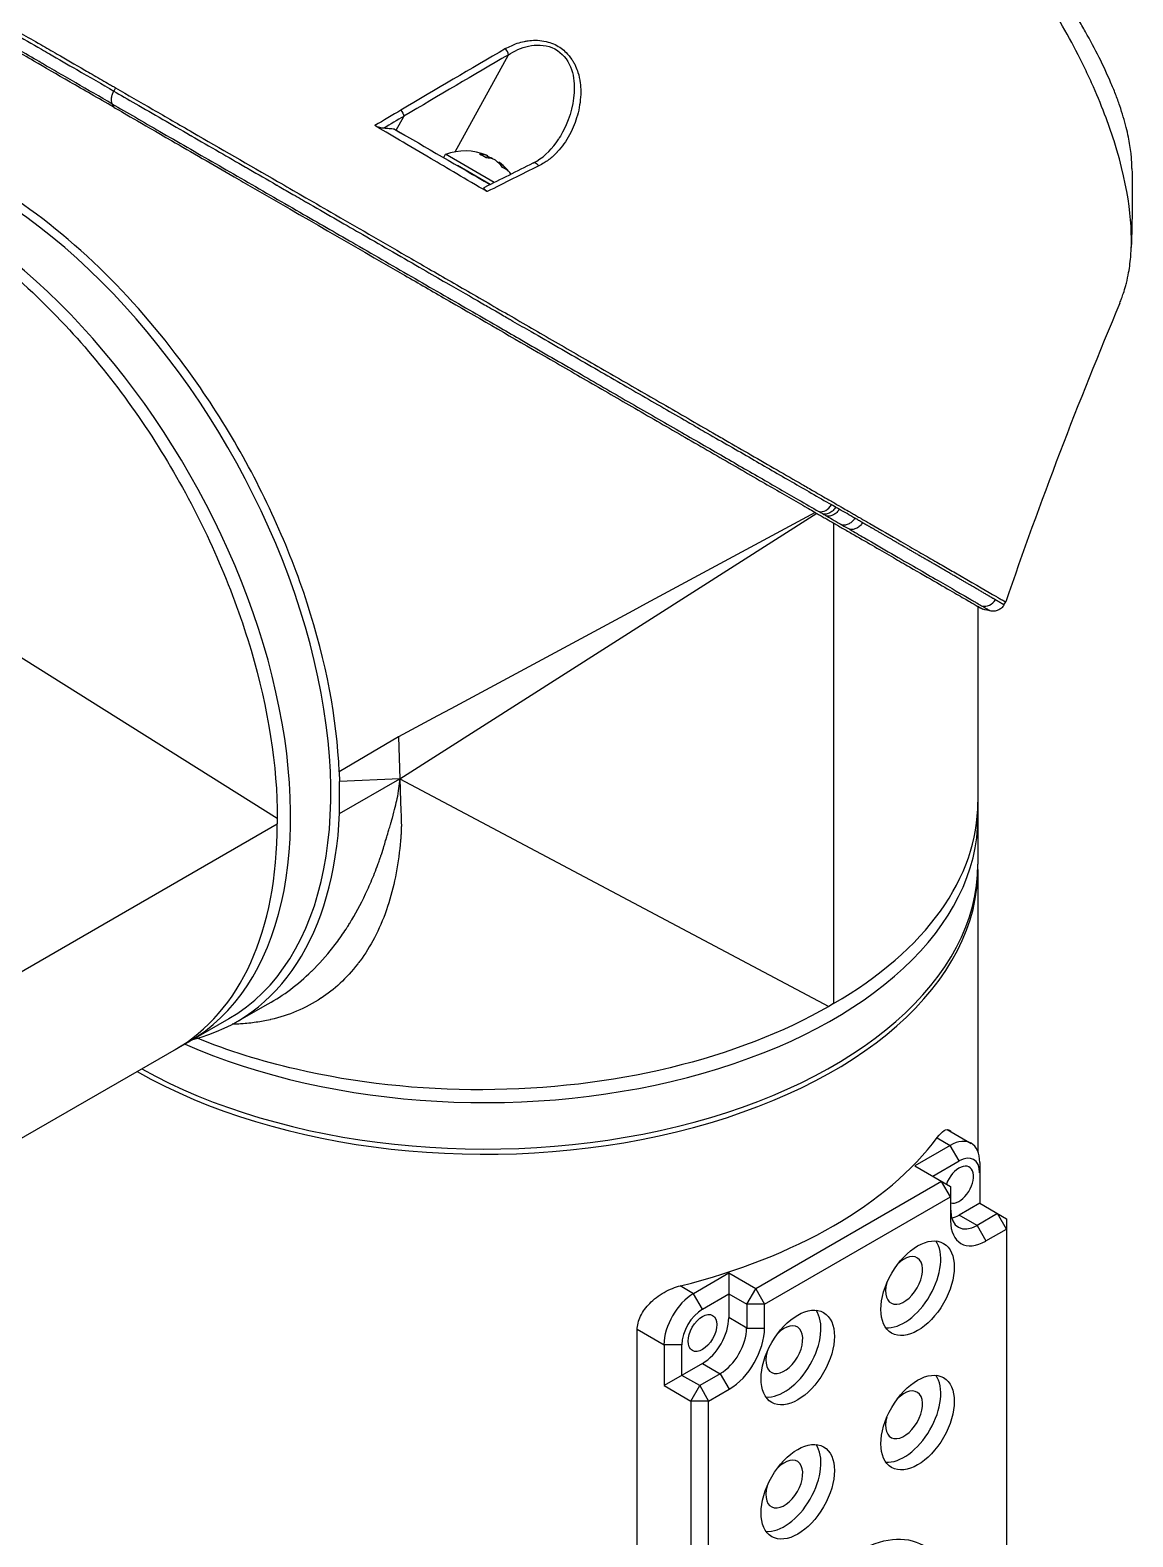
# Model space of a CAD drawing. Header units: millimetres. Extents: x 0 to 4378, y 0 to 2376.
# Drawn here: x 2672.8 to 2760, y 1791.5 to 1910.6 of the extents above; entities that cross this region are included whole.
import ezdxf

# ---------------------------------------------------------------- set-up
doc = ezdxf.new("R2010")
doc.units = ezdxf.units.MM
doc.header["$LTSCALE"] = 0.2
doc.layers.add('01_Object Line', color=4, linetype='Continuous')

# ---------------------------------------------------------------- blocks, each defined once
blk = doc.blocks.new('A$C7c2cc22e_1')
for p, q in [((196.2, 866.93), (200.41, 874.59)), ((203.97, 875.11), (203.97, 875.11)), ((169.36, 871.98), (169.21, 871.73)), ((191.54, 868.64), (192.14, 869.72)), ((191.42, 868.71), (192.22, 868.24)), ((195.3, 866.47), (195.45, 866.73)), ((199.3, 864.51), (195.45, 866.73)), ((198.98, 864.34), (196.38, 865.84)), ((198.69, 866.44), (198.79, 866.62)), ((199.13, 866.38), (199.15, 866.41)), ((199.63, 866.05), (199.66, 866.11)), ((202.38, 866.05), (202.38, 866.05)), ((196.99, 865.49), (196.99, 865.49)), ((196.99, 865.49), (196.99, 865.49)), ((191.84, 817.36), (224.79, 838.36)), ((226.12, 837.59), (226.12, 799.61)), ((182.14, 814.24), (149.63, 834.63)), ((216.51, 834.02), (216.51, 834.02)), ((216.52, 834.03), (216.52, 834.03)), ((216.54, 834.04), (216.54, 834.04)), ((239.6, 831.12), (239.74, 831.35)), ((209.19, 830.08), (209.19, 830.08)), ((237.54, 831), (237.54, 810.63)), ((191.73, 820.68), (187.04, 817.93)), ((191.73, 820.68), (191.84, 817.36)), ((187.04, 817.93), (187.06, 817.16)), ((187.06, 814.64), (191.84, 817.36)), ((191.84, 817.36), (187.06, 817.16)), ((187.06, 814.64), (187.06, 817.16)), ((191.84, 817.36), (225.75, 799.39)), ((149.24, 794.82), (182.14, 813.81)), ((182.14, 814.24), (182.14, 813.81)), ((237.54, 810.22), (237.54, 787.89)), ((178.79, 798.1), (181.42, 799.58)), ((226.12, 799.61), (225.75, 799.39)), ((178.3, 798.41), (160.66, 788.23)), ((235.11, 789.65), (237, 788.56)), ((235.35, 788.4), (232.55, 786.79)), ((234.31, 789), (235.35, 788.4)), ((236.05, 787.18), (235.35, 788.4)), ((233.97, 785.97), (236.05, 787.18)), ((232.55, 786.79), (235.38, 785.16)), ((237.68, 787.05), (237.68, 783.83)), ((234.67, 785.56), (219.97, 777.07)), ((235.38, 784.34), (234.67, 785.56)), ((235.38, 785.16), (235.38, 782.46)), ((220.67, 775.85), (235.38, 784.34)), ((237.68, 783.83), (236.05, 782.89)), ((237.68, 783.83), (239.8, 782.6)), ((237.47, 782.07), (236.05, 782.89)), ((239.09, 783.01), (237.47, 782.07)), ((239.8, 781.79), (239.09, 783.01)), ((239.8, 782.6), (239.8, 748.72)), ((237.47, 782.07), (238.17, 780.85)), ((238.17, 780.85), (239.8, 781.79)), ((217.85, 778.3), (215.05, 776.68)), ((219.97, 777.07), (217.85, 778.3)), ((217.85, 778.3), (217.85, 774.79)), ((215.05, 776.68), (213.99, 777.3)), ((215.76, 775.46), (215.05, 776.68)), ((215.76, 775.46), (217.85, 776.66)), ((217.85, 776.66), (219.26, 775.85)), ((219.26, 775.85), (219.97, 777.07)), ((219.97, 777.07), (220.67, 775.85)), ((220.67, 775.85), (219.26, 775.85)), ((219.26, 775.85), (219.26, 773.97)), ((220.67, 773.97), (220.67, 775.85)), ((219.26, 773.97), (217.85, 774.79)), ((210.6, 773.87), (212.72, 772.64)), ((210.6, 734.31), (210.6, 773.83)), ((219.26, 773.97), (220.67, 773.97)), ((214.13, 772.64), (212.72, 772.64)), ((212.72, 772.64), (212.72, 769.42)), ((214.13, 770.23), (214.13, 772.64)), ((215.76, 771.17), (212.72, 769.42)), ((215.76, 771.17), (217.17, 770.36)), ((212.72, 769.42), (214.84, 768.19)), ((215.55, 769.42), (214.13, 770.23)), ((214.84, 768.19), (215.55, 769.42)), ((217.17, 770.36), (215.55, 769.42)), ((215.55, 769.42), (216.25, 768.19)), ((217.17, 770.36), (217.88, 769.13)), ((216.25, 768.19), (214.84, 768.19)), ((214.84, 768.19), (214.84, 735.12)), ((216.25, 768.19), (217.88, 769.13)), ((216.25, 735.12), (216.25, 768.19))]:
    blk.add_line(p, q)
for start, end in [(67.9855, 109.7607), (36.5242, 52.0145)]:
    blk.add_arc((196.98, 862.47), 4.52, start, end)
for centre, major_axis, ratio, start_param, end_param in [((211.27, -329.77), (678.52, 1280.58), 0.58036, 0.750947, 0.759176), ((206.26, -330.59), (685.93, 1281.23), 0.577163, 0.753645, 0.761848), ((211.26, -335.93), (682.16, 1287.15), 0.580301, 0.759225, 0.761263), ((206.32, -336.27), (689.17, 1287.29), 0.577163, 0.761844, 0.763406), ((196.85, 865.57), (-32.31, 18.65), 0.000022, 1.401729, 1.636771), ((196.72, 862.62), (2.25, 3.9), 0.57735, 0.080554, 0.3277), ((196.26, 862.89), (2.14, 3.71), 0.816497, 6.1984, 6.367971), ((197.24, 862.33), (2.25, 3.9), 0.57735, 0.080554, 0.3277), ((196.8, 862.58), (2.25, 3.9), 0.816497, 0.080554, 0.114044), ((161.29, 91.98), (-485.44, -793.31), 0.582463, 3.889647, 3.895732), ((197.16, 862.37), (2.25, 3.9), 0.816497, 0.080554, 0.195507), ((196.72, 862.62), (2.25, 3.9), 0.57735, 6.169141, 6.202632), ((196.8, 862.58), (2.25, 3.9), 0.816497, 5.955485, 6.202632), ((197.16, 862.37), (2.25, 3.9), 0.816497, 5.955485, 6.202632), ((198.01, 861.88), (2.14, 3.71), 0.57735, 6.1984, 6.367971), ((190.06, 850.23), (17.88, -30.96), 0.57735, 1.774055, 1.774076), ((198.29, 864.74), (-2.21, 1.27), 0.000022, 5.341257, 5.447657), ((198.29, 864.74), (-2.21, 1.27), 0.000022, 0.859657, 1.889101), ((158.8, 832.19), (19.5, -33.77), 0.57735, 0, 2.339416), ((155.62, 830.35), (19.5, -33.77), 0.57735, 0, 2.223644), ((225.26, 839.44), (-0.499, -0.867), 0.80827, 0.256115, 1.56999), ((219.68, 867.34), (-17.71, 30.68), 0.57735, 2.457593, 2.457595), ((212.11, 830.04), (-1.27, 2.2), 0.57735, 5.28831, 5.288393), ((210.56, 862.07), (17.65, -30.58), 0.57735, 5.589188, 5.589195), ((238.07, 832.02), (-0.506, -0.862), 0.986461, 0.298059, 1.577789), ((209.46, 830.36), (0.474, 0.515), 0.389271, 5.2089, 5.209486), ((208.84, 826.94), (2.78, -4.82), 0.57735, 2.040228, 2.040267), ((187.93, 849.01), (-16.09, 27.88), 0.57735, 3.714306, 3.714316), ((175.42, 841.78), (16.74, -29), 0.57735, 0.649241, 0.649245), ((175.42, 841.78), (17.5, -30.31), 0.57735, 0.702575, 0.702579), ((196.96, 823.42), (0.4, -0.693), 0.578031, 4.605956, 4.606013), ((175.77, 841.98), (-14.54, 25.18), 0.57735, 3.562488, 3.56249), ((175.42, 841.78), (14.79, -25.61), 0.57735, 0.456595, 0.456596), ((159.16, 832.39), (19.76, -34.22), 0.57735, 6.121179, 7.017951), ((198.54, 815.53), (39, 0), 0.57735, 5.497787, 6.283185), ((154.56, 829.74), (19.5, -33.77), 0.57735, 0, 0.785398), ((198.54, 814.3), (39, 0), 0.57735, 4.059541, 6.283185), ((198.54, 810.22), (39, 0), 0.57735, 3.930948, 6.292251), ((198.54, 810.63), (39, 0), 0.57735, 3.943769, 6.283185), ((198.54, 819.2), (25.5, 0), 0.57735, 4.373896, 4.373901), ((198.54, 819.2), (-24.25, 0), 0.57735, 1.227877, 1.22788), ((198.54, 819.2), (26.7, 0), 0.57735, 4.376321, 4.376325), ((198.54, 818.51), (25.5, 0), 0.57735, 4.360679, 4.360683), ((198.54, 815.53), (35.95, 0), 0.57735, 4.146838, 4.146856), ((198.54, 815.53), (-35.75, 0), 0.57735, 1.01204, 1.012056), ((198.54, 797.97), (39, 0), 0.57735, 5.120985, 5.874589), ((235.35, 785.71), (1.65, 2.86), 0.57735, 5.497787, 7.068583), ((236.05, 785.3), (1.15, 1.99), 0.57735, 5.497787, 7.068583), ((236.05, 785.3), (0.8, 1.39), 0.57735, 3.29128, 8.145349), ((237.47, 784.48), (-1.47, -2.55), 0.57735, 5.497787, 7.068583), ((238.17, 784.07), (-1.97, -3.42), 0.57735, 5.497787, 7.068583), ((236.05, 785.3), (1.47, 2.55), 0.57735, 3.641557, 3.926991), ((231.7, 777.73), (2.05, 3.55), 0.57735, 3.403266, 6.021512), ((231.7, 777.73), (1.03, 1.79), 0.57735, 1.982286, 7.442492), ((215.05, 773.99), (-1.65, -2.86), 0.57735, 3.926991, 5.497787), ((215.76, 773.58), (1.15, 1.99), 0.57735, 0.785398, 2.356194), ((222.23, 772.26), (2.05, 3.55), 0.57735, 3.403266, 6.021512), ((215.76, 773.58), (1.47, 2.55), 0.57735, 3.926991, 5.497787), ((222.23, 772.26), (1.03, 1.79), 0.57735, 1.982286, 7.442492), ((217.17, 772.77), (-1.47, -2.55), 0.57735, 0.785398, 2.356194), ((217.88, 772.36), (1.97, 3.42), 0.57735, 3.926991, 5.497787), ((231.7, 767.11), (2.05, 3.55), 0.57735, 3.403266, 6.021512), ((231.7, 767.11), (1.03, 1.79), 0.57735, 1.982286, 7.442492), ((222.23, 761.64), (2.05, 3.55), 0.57735, 3.403266, 6.021512), ((222.23, 761.64), (1.03, 1.79), 0.57735, 1.982286, 7.442492)]:
    blk.add_ellipse(centre, major_axis=major_axis, ratio=ratio, start_param=start_param, end_param=end_param)
for centre, major_axis in [((232.77, 777.11), (-2.05, -3.55)), ((215.76, 773.58), (-0.8, -1.39)), ((223.29, 771.64), (-2.05, -3.55)), ((232.77, 766.5), (-2.05, -3.55)), ((223.29, 761.03), (-2.05, -3.55)), ((228.03, 747.84), (-5.17, -8.96))]:
    blk.add_ellipse(centre, major_axis=major_axis, ratio=0.57735)
for points, knots in [([(248.76, 854.96), (248.76, 854.96), (248.76, 854.97), (248.81, 855.09), (248.86, 855.22), (248.95, 855.47), (249, 855.61), (249.11, 855.94), (249.18, 856.14), (249.25, 856.42), (249.27, 856.49), (249.35, 856.82), (249.41, 857.1), (249.54, 857.83), (249.6, 858.3), (249.79, 860.95), (249.55, 863.88), (248.24, 867.98), (248.18, 868.18), (248.04, 868.59), (247.97, 868.8), (247.82, 869.2), (247.75, 869.41), (247.37, 870.41), (247.04, 871.23), (246.49, 872.47), (246.29, 872.89), (245.28, 875.02), (244.34, 876.75), (243.02, 878.93), (242.76, 879.36), (240.25, 883.29), (237.62, 886.71), (232.93, 891.83), (231.05, 893.68), (228.18, 896.22), (227.22, 897.02), (225.29, 898.52), (224.31, 899.24), (223.35, 899.88)], [0.717541, 0.717541, 0.717541, 0.717541, 0.718212, 0.718212, 0.74576, 0.74576, 0.776284, 0.776284, 0.820204, 0.820204, 0.834927, 0.834927, 0.896521, 0.896521, 0.995652, 0.995652, 1.428405, 1.428405, 1.450296, 1.450296, 1.471663, 1.471663, 1.492327, 1.492327, 1.574835, 1.574835, 1.616316, 1.616316, 1.784634, 1.784634, 1.826029, 1.826029, 2.164003, 2.164003, 2.373598, 2.373598, 2.479923, 2.479923, 2.586935, 2.586935, 2.586935, 2.586935]), ([(249.72, 865.6), (249.72, 865.74), (249.72, 865.87), (249.7, 866.17), (249.69, 866.34), (249.67, 866.6), (249.66, 866.69), (249.6, 867.2), (249.53, 867.65), (249.39, 868.34), (249.33, 868.59), (249.2, 869.12), (249.12, 869.4), (248.95, 869.97), (248.86, 870.27), (248.65, 870.87), (248.54, 871.18), (248.3, 871.8), (248.17, 872.11), (247.49, 873.7), (246.82, 875.04), (245.86, 876.73), (245.67, 877.06), (245.07, 878.07), (244.64, 878.76), (243.72, 880.16), (243.24, 880.86), (242.49, 881.91), (242.23, 882.26), (241.72, 882.95), (241.45, 883.29), (240.93, 883.97), (240.65, 884.31), (240.1, 885), (239.82, 885.34), (239.41, 885.84), (239.27, 885.99), (237.04, 888.61), (234.75, 890.97), (232.1, 893.39), (231.8, 893.65), (230.99, 894.37), (230.47, 894.81), (229.16, 895.88), (228.38, 896.5), (227.21, 897.37), (226.82, 897.66), (226.05, 898.21), (225.66, 898.47), (225.27, 898.73)], [1.308609, 1.308609, 1.308609, 1.308609, 1.384705, 1.384705, 1.477831, 1.477831, 1.526561, 1.526561, 1.759973, 1.759973, 1.890971, 1.890971, 2.029156, 2.029156, 2.171186, 2.171186, 2.316283, 2.316283, 2.460898, 2.460898, 3.049329, 3.049329, 3.189055, 3.189055, 3.478614, 3.478614, 3.769885, 3.769885, 3.913253, 3.913253, 4.056001, 4.056001, 4.19686, 4.19686, 4.341119, 4.341119, 4.411312, 4.411312, 5.498875, 5.498875, 5.634552, 5.634552, 5.872375, 5.872375, 6.229939, 6.229939, 6.408513, 6.408513, 6.587137, 6.587137, 6.587137, 6.587137]), ([(161.46, 876.54), (161.6, 876.46), (161.75, 876.37), (162.37, 876.01), (162.89, 875.72), (163.85, 875.16), (164.28, 874.91), (165.42, 874.25), (166.14, 873.83), (167.3, 873.16), (167.7, 872.94), (168.31, 872.58), (168.52, 872.46), (168.83, 872.28), (168.93, 872.22), (169.09, 872.13), (169.14, 872.1), (169.22, 872.06), (169.25, 872.04), (169.3, 872.01), (169.33, 871.99), (169.36, 871.98)], [-1.389394, -1.389394, -1.389394, -1.389394, -1.28633, -1.28633, -0.964845, -0.964845, -0.723574, -0.723574, -0.36177, -0.36177, -0.180858, -0.180858, -0.090444, -0.090444, -0.045229, -0.045229, -0.022617, -0.022617, -0.011309, -0.011309, -0.000001, -0.000001, -0.000001, -0.000001]), ([(169.22, 870.44), (168.6, 870.8), (168, 871.15), (166.84, 871.81), (166.29, 872.13), (164.7, 873.05), (163.75, 873.6), (162.34, 874.42), (161.82, 874.71), (161.09, 875.13), (160.84, 875.28), (160.34, 875.57), (160.09, 875.71), (159.65, 875.97), (159.45, 876.08), (159.26, 876.19)], [0, 0, 0, 0, 0.264332, 0.264332, 0.528758, 0.528758, 1.056139, 1.056139, 1.406505, 1.406505, 1.606603, 1.606603, 1.835356, 1.835356, 2.053692, 2.053692, 2.053692, 2.053692]), ([(169.07, 870.72), (168.12, 871.27), (167.15, 871.83), (166.21, 872.37), (166.18, 872.39), (166.15, 872.4), (166.12, 872.42), (165.64, 872.7), (165.16, 872.98), (164.69, 873.25), (164.45, 873.39), (164.22, 873.52), (163.99, 873.65), (163.87, 873.72), (163.76, 873.79), (163.65, 873.85), (163.59, 873.88), (163.54, 873.91), (163.49, 873.94), (163.48, 873.95), (163.48, 873.95), (163.48, 873.95), (163.42, 873.98), (163.34, 874.03), (163.31, 874.05), (162.81, 874.34), (162.19, 874.7), (161.52, 875.08), (161.19, 875.27), (160.85, 875.47), (160.51, 875.67), (160.41, 875.73), (160.31, 875.78), (160.21, 875.84)], [0.0000259, 0.0000259, 0.0000259, 0.0000259, 0.0607503, 0.0607503, 0.0607503, 0.0625, 0.0625, 0.0625, 0.09375, 0.09375, 0.09375, 0.109375, 0.109375, 0.109375, 0.1171875, 0.1171875, 0.1171875, 0.1209386, 0.1209386, 0.1209386, 0.1210938, 0.1210938, 0.1210938, 0.125, 0.125, 0.125, 0.1875, 0.1875, 0.1875, 0.21875, 0.21875, 0.21875, 0.2276863, 0.2276863, 0.2276863, 0.2276863]), ([(161.32, 876.29), (162, 875.9), (162.74, 875.47), (163.49, 875.03), (163.7, 874.91), (163.92, 874.79), (164.13, 874.66), (164.84, 874.25), (165.57, 873.83), (166.28, 873.42), (167.3, 872.83), (168.3, 872.25), (169.21, 871.73)], [0.8046321, 0.8046321, 0.8046321, 0.8046321, 0.8597114, 0.8597114, 0.8597114, 0.875, 0.875, 0.875, 0.9263298, 0.9263298, 0.9263298, 0.9999663, 0.9999663, 0.9999663, 0.9999663]), ([(200.19, 875.08), (200.34, 875.17), (200.49, 875.24), (200.65, 875.31), (200.8, 875.39), (200.93, 875.44), (201.12, 875.5), (201.31, 875.56), (201.49, 875.61), (201.68, 875.65), (201.78, 875.67), (201.88, 875.69), (201.98, 875.7), (202.06, 875.71), (202.15, 875.72), (202.24, 875.73), (202.67, 875.76), (203.1, 875.73), (203.56, 875.6), (203.74, 875.55), (203.93, 875.48), (204.1, 875.4), (204.47, 875.22), (204.74, 875), (204.97, 874.78), (205.14, 874.61), (205.31, 874.41), (205.44, 874.22), (205.46, 874.18), (205.48, 874.15), (205.5, 874.11), (205.56, 874.03), (205.61, 873.93), (205.66, 873.84), (205.69, 873.79), (205.71, 873.73), (205.73, 873.68), (205.8, 873.53), (205.87, 873.34), (205.91, 873.2), (206, 872.93), (206.06, 872.65), (206.09, 872.36), (206.11, 872.21), (206.13, 872.05), (206.13, 871.89), (206.14, 871.73), (206.14, 871.58), (206.13, 871.45), (206.11, 870.91), (206.02, 870.34), (205.87, 869.81), (205.72, 869.29), (205.54, 868.81), (205.28, 868.32), (205.27, 868.3), (205.26, 868.29), (205.25, 868.27), (205.11, 868.02), (204.96, 867.78), (204.8, 867.55), (204.64, 867.32), (204.48, 867.13), (204.28, 866.91), (204.27, 866.9), (204.26, 866.89), (204.25, 866.88), (204.05, 866.67), (203.86, 866.49), (203.62, 866.31), (203.61, 866.3), (203.6, 866.29), (203.58, 866.28), (203.35, 866.11), (203.14, 865.98), (202.81, 865.81)], [0, 0, 0, 0, 0.03125, 0.03125, 0.03125, 0.0625, 0.0625, 0.0625, 0.09375, 0.09375, 0.09375, 0.110985, 0.110985, 0.110985, 0.125, 0.125, 0.125, 0.1875, 0.1875, 0.1875, 0.213151, 0.213151, 0.213151, 0.266654, 0.266654, 0.266654, 0.305187, 0.305187, 0.305187, 0.3125, 0.3125, 0.3125, 0.332554, 0.332554, 0.332554, 0.34375, 0.34375, 0.34375, 0.375, 0.375, 0.375, 0.4375, 0.4375, 0.4375, 0.469225, 0.469225, 0.469225, 0.5, 0.5, 0.5, 0.625, 0.625, 0.625, 0.746043, 0.746043, 0.746043, 0.75, 0.75, 0.75, 0.8125, 0.8125, 0.8125, 0.875, 0.875, 0.875, 0.877935, 0.877935, 0.877935, 0.9375, 0.9375, 0.9375, 0.940676, 0.940676, 0.940676, 1, 1, 1, 1]), ([(200.41, 874.59), (200.89, 874.9), (201.41, 875.15), (202.6, 875.41), (203.26, 875.4), (204.46, 874.91), (204.95, 874.42), (205.51, 873.29), (205.61, 872.67), (205.64, 870.86), (205.31, 869.7), (204.68, 868.43), (204.56, 868.22), (204.44, 868.02)], [0, 0, 0, 0, 0.125, 0.125, 0.25, 0.25, 0.375, 0.375, 0.5, 0.5, 0.75, 0.75, 0.8020316, 0.8020316, 0.8020316, 0.8020316]), ([(169.21, 871.72), (169.19, 871.68), (169.16, 871.64), (169.14, 871.59), (169.12, 871.55), (169.1, 871.5), (169.09, 871.46), (169.07, 871.41), (169.05, 871.36), (169.04, 871.31), (169.03, 871.27), (169.02, 871.22), (169.01, 871.17), (169.01, 871.13), (169.01, 871.08), (169, 871.04), (169, 871), (169.01, 870.95), (169.01, 870.92), (169.02, 870.88), (169.03, 870.84), (169.04, 870.81), (169.05, 870.77), (169.06, 870.74), (169.07, 870.72)], [0, 0, 0, 0, 0.125, 0.125, 0.125, 0.25, 0.25, 0.25, 0.375, 0.375, 0.375, 0.5, 0.5, 0.5, 0.625, 0.625, 0.625, 0.75, 0.75, 0.75, 0.875, 0.875, 0.875, 1, 1, 1, 1]), ([(169.21, 871.72), (170.26, 871.12), (171.54, 870.38), (173.08, 869.49), (173.77, 869.1), (174.51, 868.67), (175.29, 868.22), (175.31, 868.21), (175.33, 868.2), (175.34, 868.19), (176.05, 867.78), (176.79, 867.35), (177.58, 866.9), (178.24, 866.52), (178.92, 866.13), (179.64, 865.71), (179.73, 865.66), (179.82, 865.61), (179.92, 865.55), (180.61, 865.15), (181.34, 864.74), (182.09, 864.3), (182.15, 864.27), (182.22, 864.23), (182.29, 864.19), (182.65, 863.98), (183.01, 863.77), (183.38, 863.56), (183.6, 863.43), (183.82, 863.31), (184.04, 863.18), (184.15, 863.11), (184.27, 863.05), (184.38, 862.98), (184.48, 862.93), (184.56, 862.88), (184.68, 862.81), (184.69, 862.8), (184.7, 862.8), (184.72, 862.79), (186.21, 861.93), (187.6, 861.13), (188.9, 860.38), (189.73, 859.9), (190.52, 859.45), (191.27, 859.02), (192.12, 858.53), (192.91, 858.07), (193.65, 857.65), (194.3, 857.27), (194.91, 856.92), (195.48, 856.59), (196.56, 855.97), (197.49, 855.44), (198.27, 854.99), (198.44, 854.89), (198.61, 854.79), (198.77, 854.7), (199.2, 854.45), (199.59, 854.23), (199.92, 854.04), (200.08, 853.94), (200.24, 853.85), (200.37, 853.77), (200.42, 853.75), (200.46, 853.72), (200.5, 853.7), (200.53, 853.69), (200.55, 853.67), (200.57, 853.66), (200.61, 853.64), (200.64, 853.62), (200.67, 853.6), (200.68, 853.6), (200.7, 853.59), (200.71, 853.58), (200.71, 853.58), (200.72, 853.58), (200.72, 853.58), (200.72, 853.57), (200.72, 853.57), (200.72, 853.57), (200.73, 853.57), (200.74, 853.56), (200.75, 853.55), (201.24, 853.27), (201.73, 852.99), (202.21, 852.72), (203.68, 851.87), (205.1, 851.05), (206.46, 850.27), (207.86, 849.46), (209.21, 848.68), (210.5, 847.94), (211.83, 847.17), (213.11, 846.44), (214.32, 845.74), (214.72, 845.51), (215.12, 845.28), (215.51, 845.06), (215.72, 844.93), (215.93, 844.81), (216.14, 844.69), (216.75, 844.34), (217.33, 844), (217.91, 843.68), (219.09, 843), (220.2, 842.35), (221.25, 841.75), (221.8, 841.43), (222.32, 841.13), (222.83, 840.84), (223.35, 840.54), (223.86, 840.25), (224.35, 839.96), (224.91, 839.64), (225.44, 839.34), (225.96, 839.04)], [0.0000003, 0.0000003, 0.0000003, 0.0000003, 0.0859853, 0.0859853, 0.0859853, 0.1241981, 0.1241981, 0.1241981, 0.125, 0.125, 0.125, 0.1589987, 0.1589987, 0.1589987, 0.1875, 0.1875, 0.1875, 0.1911709, 0.1911709, 0.1911709, 0.21875, 0.21875, 0.21875, 0.2212271, 0.2212271, 0.2212271, 0.234375, 0.234375, 0.234375, 0.2421875, 0.2421875, 0.2421875, 0.2460938, 0.2460938, 0.2460938, 0.2496161, 0.2496161, 0.2496161, 0.25, 0.25, 0.25, 0.2912742, 0.2912742, 0.2912742, 0.3179228, 0.3179228, 0.3179228, 0.3481944, 0.3481944, 0.3481944, 0.375, 0.375, 0.375, 0.4261619, 0.4261619, 0.4261619, 0.4375, 0.4375, 0.4375, 0.46875, 0.46875, 0.46875, 0.484375, 0.484375, 0.484375, 0.4893023, 0.4893023, 0.4893023, 0.4921875, 0.4921875, 0.4921875, 0.4960938, 0.4960938, 0.4960938, 0.4980469, 0.4980469, 0.4980469, 0.4986572, 0.4986572, 0.4986572, 0.4992676, 0.4992676, 0.4992676, 0.5, 0.5, 0.5, 0.5215625, 0.5215625, 0.5215625, 0.5877727, 0.5877727, 0.5877727, 0.656049, 0.656049, 0.656049, 0.7265974, 0.7265974, 0.7265974, 0.75, 0.75, 0.75, 0.7627993, 0.7627993, 0.7627993, 0.7996666, 0.7996666, 0.7996666, 0.8755356, 0.8755356, 0.8755356, 0.9146293, 0.9146293, 0.9146293, 0.9545641, 0.9545641, 0.9545641, 1, 1, 1, 1]), ([(169.36, 871.98), (170.3, 871.44), (171.28, 870.87), (173.32, 869.69), (174.37, 869.08), (177.62, 867.21), (179.87, 865.91), (182.82, 864.21), (183.47, 863.83), (184.88, 863.02), (185.63, 862.58), (188.38, 861), (190.37, 859.85), (192.86, 858.41), (193.38, 858.11), (195.08, 857.13), (196.26, 856.45), (198.66, 855.06), (199.88, 854.36), (201.71, 853.3), (202.33, 852.94), (203.57, 852.23), (204.2, 851.86), (205.47, 851.13), (206.1, 850.76), (208.07, 849.63), (209.38, 848.87), (211.32, 847.75), (211.97, 847.38), (213.29, 846.62), (213.95, 846.24), (215.27, 845.47), (215.94, 845.09), (216.92, 844.52), (217.25, 844.33), (218.26, 843.74), (218.93, 843.36), (221, 842.16), (222.35, 841.38), (223.95, 840.46), (224.26, 840.28), (224.97, 839.87), (225.37, 839.64), (226.02, 839.27), (226.25, 839.13), (226.56, 838.95), (226.61, 838.93), (226.7, 838.87), (226.75, 838.84), (226.98, 838.71), (227.12, 838.63), (227.37, 838.49), (227.44, 838.45), (227.64, 838.33), (227.75, 838.27), (227.96, 838.14), (228.07, 838.08), (228.25, 837.98), (228.32, 837.94), (228.45, 837.86), (228.51, 837.83), (228.65, 837.75), (228.72, 837.71), (228.86, 837.63), (228.92, 837.59), (229.84, 837.06), (230.67, 836.58), (231.94, 835.85), (232.41, 835.57), (233.31, 835.06), (233.73, 834.81), (234.33, 834.47), (234.52, 834.36), (235.07, 834.04), (235.43, 833.84), (237.02, 832.92), (238.01, 832.34), (238.73, 831.93), (238.77, 831.91), (238.84, 831.87), (238.87, 831.85), (238.94, 831.81), (238.97, 831.79), (239.02, 831.76), (239.05, 831.74), (239.19, 831.66), (239.29, 831.6), (239.41, 831.54), (239.43, 831.52), (239.47, 831.5), (239.49, 831.49), (239.53, 831.47), (239.55, 831.46), (239.58, 831.44), (239.6, 831.43), (239.63, 831.41), (239.65, 831.4), (239.68, 831.38), (239.69, 831.37), (239.7, 831.37), (239.71, 831.36), (239.72, 831.36), (239.72, 831.36), (239.73, 831.35), (239.73, 831.35), (239.74, 831.35), (239.74, 831.35), (239.74, 831.35)], [-21.001083, -21.001083, -21.001083, -21.001083, -20.328863, -20.328863, -19.655828, -19.655828, -18.308332, -18.308332, -17.924512, -17.924512, -17.485993, -17.485993, -16.316696, -16.316696, -16.006668, -16.006668, -15.296307, -15.296307, -14.534305, -14.534305, -14.139555, -14.139555, -13.730091, -13.730091, -13.30546, -13.30546, -12.401825, -12.401825, -11.929878, -11.929878, -11.437802, -11.437802, -10.9252, -10.9252, -10.663362, -10.663362, -10.117833, -10.117833, -8.934625, -8.934625, -8.645977, -8.645977, -8.260408, -8.260408, -8.006475, -8.006475, -7.961161, -7.961161, -7.91407, -7.91407, -7.778509, -7.778509, -7.724161, -7.724161, -7.666804, -7.666804, -7.602838, -7.602838, -7.565627, -7.565627, -7.532521, -7.532521, -7.488032, -7.488032, -7.450837, -7.450837, -6.924212, -6.924212, -6.587553, -6.587553, -6.265466, -6.265466, -6.109966, -6.109966, -5.79866, -5.79866, -4.627003, -4.627003, -4.564096, -4.564096, -4.501625, -4.501625, -4.439084, -4.439084, -4.389917, -4.389917, -4.135415, -4.135415, -4.06302, -4.06302, -4.00074, -4.00074, -3.938004, -3.938004, -3.858125, -3.858125, -3.782258, -3.782258, -3.697501, -3.697501, -3.658476, -3.658476, -3.601749, -3.601749, -3.53559, -3.53559, -3.48246, -3.48246, -3.48246, -3.48246]), ([(169.07, 870.72), (170.27, 870.03), (171.54, 869.29), (172.86, 868.53), (173.56, 868.12), (174.29, 867.71), (175.02, 867.28), (175.75, 866.86), (176.5, 866.43), (177.26, 866), (178.01, 865.56), (178.78, 865.12), (179.55, 864.68), (180.32, 864.23), (181.09, 863.78), (181.87, 863.33), (182.65, 862.89), (183.43, 862.43), (184.22, 861.98), (185.6, 861.19), (186.98, 860.39), (188.36, 859.6), (189.14, 859.14), (189.92, 858.7), (190.69, 858.25), (191.48, 857.8), (192.26, 857.35), (193.03, 856.9), (194.58, 856.01), (196.1, 855.14), (197.59, 854.28), (198.33, 853.85), (199.06, 853.42), (199.79, 853.01), (200.36, 852.68), (200.92, 852.36), (201.47, 852.04), (202.9, 851.21), (204.3, 850.4), (205.67, 849.62), (207.04, 848.83), (208.37, 848.06), (209.66, 847.31), (210.96, 846.57), (212.22, 845.84), (213.44, 845.14), (214.05, 844.79), (214.65, 844.44), (215.24, 844.1), (215.83, 843.76), (216.41, 843.42), (216.99, 843.09), (218.13, 842.43), (219.23, 841.8), (220.3, 841.18), (220.83, 840.88), (221.35, 840.58), (221.86, 840.28), (222.37, 839.99), (222.87, 839.7), (223.36, 839.42), (223.9, 839.11), (224.43, 838.8), (224.95, 838.5)], [0, 0, 0, 0, 0.0671031, 0.0671031, 0.0671031, 0.1029277, 0.1029277, 0.1029277, 0.1387919, 0.1387919, 0.1387919, 0.1747111, 0.1747111, 0.1747111, 0.2106779, 0.2106779, 0.2106779, 0.2467042, 0.2467042, 0.2467042, 0.3103939, 0.3103939, 0.3103939, 0.3465771, 0.3465771, 0.3465771, 0.383319, 0.383319, 0.383319, 0.4564224, 0.4564224, 0.4564224, 0.4927866, 0.4927866, 0.4927866, 0.5210907, 0.5210907, 0.5210907, 0.5939582, 0.5939582, 0.5939582, 0.6669229, 0.6669229, 0.6669229, 0.7399622, 0.7399622, 0.7399622, 0.7765034, 0.7765034, 0.7765034, 0.8130598, 0.8130598, 0.8130598, 0.886194, 0.886194, 0.886194, 0.9227702, 0.9227702, 0.9227702, 0.9593497, 0.9593497, 0.9593497, 1, 1, 1, 1]), ([(169.22, 870.44), (169.75, 870.14), (171.35, 869.21), (175.37, 866.89), (177.02, 865.94), (179.21, 864.67), (179.7, 864.39), (184.11, 861.85), (188.11, 859.53), (193.11, 856.65), (194.2, 856.02), (197.86, 853.91), (200.37, 852.46), (204.06, 850.33), (205.33, 849.59), (207.88, 848.12), (209.17, 847.38), (211.77, 845.87), (213.09, 845.11), (215.74, 843.58), (217.07, 842.81), (219.01, 841.7), (219.65, 841.32), (221.34, 840.35), (222.36, 839.76), (223.57, 839.07), (223.8, 838.93), (224.19, 838.71), (224.33, 838.62), (224.62, 838.45), (224.73, 838.39), (224.98, 838.25), (225.1, 838.18), (225.34, 838.04), (225.45, 837.98), (225.76, 837.8), (225.96, 837.68), (226.21, 837.54), (226.27, 837.5), (226.39, 837.43), (226.45, 837.4), (226.67, 837.27), (226.78, 837.21), (227.2, 836.97), (227.48, 836.81), (228.86, 836.01), (229.9, 835.41), (231.3, 834.6), (231.73, 834.35), (232.92, 833.66), (233.64, 833.25), (234.87, 832.54), (235.4, 832.24), (236.07, 831.85), (236.26, 831.74), (236.8, 831.43), (237.1, 831.25), (237.55, 830.99), (237.71, 830.9), (237.91, 830.79), (237.95, 830.76), (237.93, 830.77), (237.92, 830.78), (237.86, 830.81), (237.82, 830.84), (237.71, 830.9), (237.63, 830.94), (237.54, 831)], [-15.738203, -15.738203, -15.738203, -15.738203, -14.793481, -14.793481, -14.173934, -14.173934, -13.996984, -13.996984, -12.579476, -12.579476, -12.176243, -12.176243, -11.215253, -11.215253, -10.695697, -10.695697, -10.142358, -10.142358, -9.539575, -9.539575, -8.883963, -8.883963, -8.543526, -8.543526, -7.972636, -7.972636, -7.829924, -7.829924, -7.73886, -7.73886, -7.680875, -7.680875, -7.616244, -7.616244, -7.560081, -7.560081, -7.459116, -7.459116, -7.430908, -7.430908, -7.397967, -7.397967, -7.318024, -7.318024, -7.146824, -7.146824, -6.455961, -6.455961, -6.135134, -6.135134, -5.518203, -5.518203, -4.951279, -4.951279, -4.691225, -4.691225, -4.182012, -4.182012, -3.710062, -3.710062, -3.272291, -3.272291, -3.069642, -3.069642, -2.879581, -2.879581, -2.656561, -2.656561, -2.656561, -2.656561]), ([(190.55, 868.78), (190.45, 868.79), (190.35, 868.81), (190.17, 868.86), (190.09, 868.88), (190, 868.92), (189.96, 868.94), (189.91, 868.97), (189.88, 868.98), (189.85, 869)], [0, 0, 0, 0, 0.049407, 0.049407, 0.0845377, 0.0845377, 0.1006426, 0.1006426, 0.1144911, 0.1144911, 0.1144911, 0.1144911]), ([(198.74, 863.78), (197.05, 864.75), (195.51, 865.67), (192.5, 867.44), (190.95, 868.35), (189.85, 869)], [0.000003, 0.000003, 0.000003, 0.000003, 0.596138, 0.596138, 1.498187, 1.498187, 1.498187, 1.498187]), ([(191.42, 868.71), (191.27, 868.72), (191.13, 868.74), (190.84, 868.76), (190.7, 868.77), (190.55, 868.78)], [-0.1420846, -0.1420846, -0.1420846, -0.1420846, -0.071052, -0.071052, 0, 0, 0, 0]), ([(202.38, 866.05), (203.12, 866.42), (203.71, 866.97), (204.26, 867.74), (204.33, 867.85), (204.4, 867.96)], [0, 0, 0, 0, 0.3192859, 0.3192859, 0.3700281, 0.3700281, 0.3700281, 0.3700281]), ([(202.38, 866.05), (202.4, 866.06), (202.43, 866.07), (202.45, 866.07), (202.58, 866.07), (202.73, 865.94), (202.81, 865.81)], [0.3887261, 0.3887261, 0.3887261, 0.3887261, 0.4975483, 0.4975483, 0.4975483, 1, 1, 1, 1]), ([(187.04, 817.93), (186.86, 822.13), (186, 826.66), (183.05, 835.73), (181.02, 840.2), (177.27, 846.52), (175.92, 848.54), (172.35, 853.3), (170.04, 855.91), (164.98, 860.68), (162.25, 862.77), (159.51, 864.39)], [0.000001, 0.000001, 0.000001, 0.000001, 1.509107, 1.509107, 2.980726, 2.980726, 3.709428, 3.709428, 4.786993, 4.786993, 5.948512, 5.948512, 5.948512, 5.948512]), ([(198.74, 863.78), (198.73, 863.79), (198.71, 863.8), (198.67, 863.82), (198.66, 863.83), (198.61, 863.87), (198.59, 863.89), (198.55, 863.93), (198.53, 863.96), (198.5, 864), (198.49, 864.03), (198.5, 864.08), (198.51, 864.11), (198.55, 864.13), (198.55, 864.13), (198.55, 864.13)], [0.00000015, 0.00000015, 0.00000015, 0.00000015, 0.00611289, 0.00611289, 0.01218263, 0.01218263, 0.02278958, 0.02278958, 0.03513431, 0.03513431, 0.05083858, 0.05083858, 0.07078886, 0.07078886, 0.07133703, 0.07133703, 0.07133703, 0.07133703]), ([(159.36, 858.76), (161.43, 857.14), (163.46, 855.27), (168.68, 849.67), (171.67, 845.6), (176.7, 836.81), (178.7, 832.15), (181.43, 822.91), (182.14, 818.38), (182.14, 814.24)], [0.633852, 0.633852, 0.633852, 0.633852, 1.529963, 1.529963, 3.044033, 3.044033, 4.566466, 4.566466, 6.088612, 6.088612, 6.088612, 6.088612]), ([(224.95, 838.5), (224.96, 838.5), (224.97, 838.49), (224.98, 838.49), (225.08, 838.43), (225.19, 838.37), (225.29, 838.31)], [0, 0, 0, 0, 0.084771, 0.084771, 0.084771, 1, 1, 1, 1]), ([(226.3, 838.84), (226.27, 838.8), (226.24, 838.76), (226.21, 838.71), (226.18, 838.67), (226.14, 838.63), (226.1, 838.59), (226.06, 838.55), (226.02, 838.52), (225.98, 838.49), (225.94, 838.45), (225.89, 838.42), (225.84, 838.4), (225.8, 838.37), (225.75, 838.35), (225.7, 838.34), (225.65, 838.32), (225.6, 838.31), (225.56, 838.3), (225.51, 838.3), (225.46, 838.29), (225.42, 838.29), (225.37, 838.29), (225.33, 838.3), (225.29, 838.31)], [0, 0, 0, 0, 0.125, 0.125, 0.125, 0.25, 0.25, 0.25, 0.375, 0.375, 0.375, 0.5, 0.5, 0.5, 0.625, 0.625, 0.625, 0.75, 0.75, 0.75, 0.875, 0.875, 0.875, 1, 1, 1, 1]), ([(226.58, 838.68), (226.55, 838.64), (226.52, 838.59), (226.49, 838.55), (226.46, 838.51), (226.42, 838.47), (226.38, 838.43), (226.34, 838.39), (226.3, 838.36), (226.26, 838.32), (226.22, 838.29), (226.17, 838.26), (226.12, 838.24), (226.08, 838.21), (226.03, 838.19), (225.98, 838.18), (225.93, 838.16), (225.88, 838.15), (225.84, 838.14), (225.79, 838.13), (225.74, 838.13), (225.7, 838.13), (225.65, 838.13), (225.61, 838.14), (225.57, 838.15)], [0, 0, 0, 0, 0.125, 0.125, 0.125, 0.25, 0.25, 0.25, 0.375, 0.375, 0.375, 0.5, 0.5, 0.5, 0.625, 0.625, 0.625, 0.75, 0.75, 0.75, 0.875, 0.875, 0.875, 1, 1, 1, 1]), ([(227.81, 837.97), (227.6, 838.09), (227.4, 838.21), (227.19, 838.33), (226.99, 838.44), (226.78, 838.56), (226.58, 838.68)], [0, 0, 0, 0, 0.499983, 0.499983, 0.499983, 1, 1, 1, 1]), ([(225.57, 838.15), (225.77, 838.03), (225.98, 837.91), (226.18, 837.79), (226.38, 837.67), (226.59, 837.56), (226.79, 837.44)], [0, 0, 0, 0, 0.500049, 0.500049, 0.500049, 1, 1, 1, 1]), ([(227.81, 837.97), (227.78, 837.93), (227.75, 837.88), (227.72, 837.84), (227.69, 837.8), (227.65, 837.76), (227.61, 837.72), (227.57, 837.68), (227.53, 837.65), (227.49, 837.61), (227.45, 837.58), (227.4, 837.55), (227.36, 837.53), (227.31, 837.5), (227.26, 837.48), (227.21, 837.47), (227.16, 837.45), (227.11, 837.44), (227.06, 837.43), (227.02, 837.43), (226.97, 837.42), (226.92, 837.42), (226.88, 837.42), (226.84, 837.43), (226.79, 837.44)], [0, 0, 0, 0, 0.125, 0.125, 0.125, 0.25, 0.25, 0.25, 0.375, 0.375, 0.375, 0.496983, 0.496983, 0.496983, 0.625, 0.625, 0.625, 0.75, 0.75, 0.75, 0.875, 0.875, 0.875, 1, 1, 1, 1]), ([(228.41, 837.62), (228.39, 837.58), (228.36, 837.53), (228.33, 837.49), (228.3, 837.45), (228.26, 837.41), (228.22, 837.37), (228.18, 837.33), (228.14, 837.29), (228.1, 837.26), (228.05, 837.23), (228.01, 837.2), (227.96, 837.18), (227.91, 837.15), (227.86, 837.13), (227.82, 837.12), (227.77, 837.1), (227.72, 837.09), (227.67, 837.08), (227.62, 837.07), (227.58, 837.07), (227.53, 837.07), (227.48, 837.07), (227.44, 837.08), (227.4, 837.09)], [0, 0, 0, 0, 0.125, 0.125, 0.125, 0.25, 0.25, 0.25, 0.375, 0.375, 0.375, 0.5, 0.5, 0.5, 0.625, 0.625, 0.625, 0.75, 0.75, 0.75, 0.875, 0.875, 0.875, 1, 1, 1, 1]), ([(227.4, 837.09), (227.59, 836.98), (227.79, 836.86), (227.98, 836.75), (228.18, 836.64), (228.37, 836.53), (228.56, 836.42), (229.31, 835.98), (230.03, 835.57), (230.71, 835.17), (231.4, 834.77), (232.06, 834.39), (232.67, 834.04), (233.29, 833.68), (233.86, 833.35), (234.39, 833.05), (235.44, 832.44), (236.31, 831.93), (236.98, 831.54), (237.1, 831.47), (237.21, 831.41), (237.31, 831.35), (237.36, 831.32), (237.4, 831.3), (237.45, 831.27), (237.59, 831.19), (237.72, 831.11), (237.83, 831.04)], [0, 0, 0, 0, 0.037905, 0.037905, 0.037905, 0.076407, 0.076407, 0.076407, 0.228573, 0.228573, 0.228573, 0.383709, 0.383709, 0.383709, 0.538779, 0.538779, 0.538779, 0.846375, 0.846375, 0.846375, 0.899464, 0.899464, 0.899464, 0.923234, 0.923234, 0.923234, 1, 1, 1, 1]), ([(228.41, 837.62), (228.31, 837.68), (228.21, 837.74), (228.01, 837.85), (227.91, 837.91), (227.81, 837.97)], [0.000007, 0.000007, 0.000007, 0.000007, 0.4987592, 0.4987592, 1, 1, 1, 1]), ([(237.83, 831.04), (237.91, 831), (237.98, 830.96), (238.05, 830.92), (238.1, 830.89), (238.14, 830.86), (238.18, 830.84), (238.24, 830.81), (238.29, 830.78), (238.33, 830.75), (238.38, 830.73), (238.41, 830.7), (238.44, 830.69), (238.46, 830.68), (238.47, 830.67), (238.48, 830.67), (238.5, 830.65), (238.51, 830.65), (238.52, 830.64), (238.52, 830.64), (238.52, 830.64), (238.52, 830.64)], [0, 0, 0, 0, 0.038515, 0.038515, 0.038515, 0.0665662, 0.0665662, 0.0665662, 0.1051222, 0.1051222, 0.1051222, 0.1435792, 0.1435792, 0.1435792, 0.1627903, 0.1627903, 0.1627903, 0.1959954, 0.1959954, 0.1959954, 0.2193625, 0.2193625, 0.2193625, 0.2193625]), ([(239.6, 831.12), (239.55, 831.02), (239.48, 830.94), (239.32, 830.79), (239.22, 830.74), (239.03, 830.65), (238.92, 830.63), (238.77, 830.61), (238.73, 830.61), (238.62, 830.62), (238.57, 830.63), (238.52, 830.64)], [0, 0, 0, 0, 0.0326057, 0.0326057, 0.0646561, 0.0646561, 0.0966177, 0.0966177, 0.1115082, 0.1115082, 0.1301184, 0.1301184, 0.1301184, 0.1301184]), ([(191.84, 817.36), (191.84, 816.91), (191.85, 816.43), (191.87, 815.94), (191.87, 815.94), (191.87, 815.93), (191.87, 815.93), (191.87, 815.75), (191.88, 815.55), (191.89, 815.32), (191.9, 815.09), (191.92, 814.84), (191.93, 814.56), (191.93, 814.56), (191.93, 814.55), (191.93, 814.55), (191.94, 814.21), (191.95, 813.93), (191.95, 813.71), (191.95, 813.6), (191.95, 813.5), (191.94, 813.41), (191.94, 813.37), (191.94, 813.33), (191.94, 813.29), (191.94, 813.27), (191.94, 813.26), (191.94, 813.24), (191.94, 813.23), (191.94, 813.22), (191.94, 813.22), (191.94, 813.21), (191.94, 813.21), (191.94, 813.2), (191.94, 813.2), (191.94, 813.19), (191.94, 813.19), (191.94, 813.17), (191.93, 813.11), (191.93, 812.99), (191.92, 812.96), (191.92, 812.91), (191.92, 812.86), (191.91, 812.84), (191.91, 812.82), (191.91, 812.79), (191.91, 812.75), (191.9, 812.71), (191.9, 812.67), (191.9, 812.65), (191.9, 812.62), (191.9, 812.6), (191.89, 812.59), (191.89, 812.58), (191.89, 812.56), (191.89, 812.56), (191.89, 812.55), (191.89, 812.54), (191.89, 812.54), (191.89, 812.54), (191.89, 812.54), (191.89, 812.53), (191.89, 812.53), (191.89, 812.53), (191.88, 812.41), (191.87, 812.3), (191.86, 812.19), (191.85, 812.11), (191.84, 812.03), (191.83, 811.95), (191.83, 811.92), (191.83, 811.9), (191.83, 811.87), (191.73, 810.98), (191.59, 810.13), (191.41, 809.32), (191.24, 808.51), (191.02, 807.75), (190.77, 807.02), (190.77, 807.02), (190.77, 807.01), (190.77, 807.01), (190.21, 805.42), (189.5, 804.09), (188.69, 802.99), (188.63, 802.9), (188.56, 802.82), (188.5, 802.74), (187.62, 801.6), (186.63, 800.71), (185.6, 800.03), (185.6, 800.03), (185.59, 800.03), (185.59, 800.03), (184.98, 799.63), (184.34, 799.29), (183.67, 799), (183.02, 798.73), (182.34, 798.51), (181.63, 798.35), (181.61, 798.34), (181.59, 798.34), (181.57, 798.33), (181.21, 798.25), (180.85, 798.18), (180.46, 798.13), (180.09, 798.07), (179.7, 798.03), (179.3, 798.01), (179.29, 798.01), (179.28, 798.01), (179.26, 798), (179.25, 798), (179.25, 798), (179.24, 798), (179.06, 797.99), (178.84, 797.98), (178.57, 797.98)], [0, 0, 0, 0, 0.0310059, 0.0310059, 0.0310059, 0.03125, 0.03125, 0.03125, 0.046875, 0.046875, 0.046875, 0.0622559, 0.0622559, 0.0622559, 0.0625, 0.0625, 0.0625, 0.078125, 0.078125, 0.078125, 0.0859375, 0.0859375, 0.0859375, 0.0898438, 0.0898438, 0.0898438, 0.0917969, 0.0917969, 0.0917969, 0.0927734, 0.0927734, 0.0927734, 0.0932617, 0.0932617, 0.0932617, 0.09375, 0.09375, 0.09375, 0.1015625, 0.1015625, 0.1015625, 0.1043487, 0.1043487, 0.1043487, 0.1054688, 0.1054688, 0.1054688, 0.1074219, 0.1074219, 0.1074219, 0.1083984, 0.1083984, 0.1083984, 0.1088867, 0.1088867, 0.1088867, 0.1091309, 0.1091309, 0.1091309, 0.1092529, 0.1092529, 0.1092529, 0.109375, 0.109375, 0.109375, 0.1171875, 0.1171875, 0.1171875, 0.1230469, 0.1230469, 0.1230469, 0.125, 0.125, 0.125, 0.1875, 0.1875, 0.1875, 0.2495117, 0.2495117, 0.2495117, 0.25, 0.25, 0.25, 0.3661699, 0.3661699, 0.3661699, 0.375, 0.375, 0.375, 0.4995117, 0.4995117, 0.4995117, 0.5, 0.5, 0.5, 0.5625, 0.5625, 0.5625, 0.6230469, 0.6230469, 0.6230469, 0.625, 0.625, 0.625, 0.65625, 0.65625, 0.65625, 0.6865234, 0.6865234, 0.6865234, 0.6873779, 0.6873779, 0.6873779, 0.6884698, 0.6884698, 0.6884698, 0.711278, 0.711278, 0.711278, 0.711278]), ([(181.42, 799.58), (182.63, 800.26), (183.78, 801.12), (184.83, 802.14), (184.85, 802.16), (184.86, 802.17), (184.87, 802.18), (185.45, 802.75), (186, 803.36), (186.52, 804.03), (186.79, 804.37), (187.05, 804.72), (187.3, 805.09), (187.42, 805.27), (187.55, 805.45), (187.67, 805.64), (187.73, 805.74), (187.79, 805.83), (187.85, 805.93), (187.88, 805.98), (187.91, 806.03), (187.94, 806.08), (187.95, 806.1), (187.97, 806.12), (187.98, 806.15), (187.99, 806.16), (188, 806.17), (188, 806.19), (188.01, 806.2), (188.02, 806.21), (188.03, 806.22), (188.46, 806.95), (188.88, 807.74), (189.27, 808.59), (189.46, 809.02), (189.65, 809.46), (189.83, 809.91), (189.92, 810.14), (190.01, 810.37), (190.09, 810.61), (190.14, 810.72), (190.18, 810.84), (190.22, 810.96), (190.24, 811.02), (190.26, 811.08), (190.28, 811.14), (190.29, 811.17), (190.3, 811.2), (190.32, 811.23), (190.32, 811.26), (190.33, 811.29), (190.34, 811.32), (190.35, 811.33), (190.36, 811.36), (190.37, 811.38), (190.45, 811.63), (190.52, 811.84), (190.57, 812.03), (190.6, 812.12), (190.63, 812.21), (190.65, 812.29), (190.66, 812.32), (190.67, 812.35), (190.68, 812.38), (190.7, 812.46), (190.72, 812.53), (190.74, 812.58), (190.75, 812.62), (190.76, 812.65), (190.77, 812.68), (190.77, 812.69), (190.78, 812.71), (190.78, 812.72), (190.78, 812.72), (190.78, 812.73), (190.78, 812.73), (190.78, 812.74), (190.79, 812.74), (190.79, 812.74), (190.79, 812.75), (190.8, 812.77), (190.8, 812.79), (190.84, 812.93), (190.9, 813.12), (190.97, 813.34), (191.01, 813.47), (191.05, 813.61), (191.09, 813.76), (191.12, 813.84), (191.14, 813.92), (191.16, 814), (191.17, 814.04), (191.19, 814.08), (191.2, 814.13), (191.21, 814.15), (191.21, 814.17), (191.22, 814.19), (191.22, 814.2), (191.22, 814.21), (191.23, 814.22), (191.23, 814.23), (191.23, 814.25), (191.24, 814.26), (191.33, 814.59), (191.41, 814.88), (191.47, 815.14), (191.53, 815.4), (191.58, 815.62), (191.62, 815.8), (191.62, 815.81), (191.62, 815.81), (191.62, 815.81), (191.73, 816.36), (191.8, 816.88), (191.84, 817.36)], [0.5128426, 0.5128426, 0.5128426, 0.5128426, 0.625, 0.625, 0.625, 0.6264391, 0.6264391, 0.6264391, 0.6875, 0.6875, 0.6875, 0.71875, 0.71875, 0.71875, 0.734375, 0.734375, 0.734375, 0.7421875, 0.7421875, 0.7421875, 0.7460937, 0.7460937, 0.7460937, 0.7480469, 0.7480469, 0.7480469, 0.7490234, 0.7490234, 0.7490234, 0.75, 0.75, 0.75, 0.8125, 0.8125, 0.8125, 0.84375, 0.84375, 0.84375, 0.859375, 0.859375, 0.859375, 0.8671875, 0.8671875, 0.8671875, 0.8710937, 0.8710937, 0.8710937, 0.8730469, 0.8730469, 0.8730469, 0.8748779, 0.8748779, 0.8748779, 0.8757728, 0.8757728, 0.8757728, 0.885526, 0.885526, 0.885526, 0.890625, 0.890625, 0.890625, 0.8928443, 0.8928443, 0.8928443, 0.8984375, 0.8984375, 0.8984375, 0.9023437, 0.9023437, 0.9023437, 0.9042969, 0.9042969, 0.9042969, 0.9052734, 0.9052734, 0.9052734, 0.9060059, 0.9060059, 0.9060059, 0.9077457, 0.9077457, 0.9077457, 0.921875, 0.921875, 0.921875, 0.9296875, 0.9296875, 0.9296875, 0.9335937, 0.9335937, 0.9335937, 0.9355469, 0.9355469, 0.9355469, 0.9365234, 0.9365234, 0.9365234, 0.9370117, 0.9370117, 0.9370117, 0.9375, 0.9375, 0.9375, 0.953125, 0.953125, 0.953125, 0.9685059, 0.9685059, 0.9685059, 0.96875, 0.96875, 0.96875, 1, 1, 1, 1]), ([(225.75, 799.39), (222.16, 797.32), (217.89, 795.67), (208.52, 793.41), (203.48, 792.82), (193.35, 792.78), (188.34, 793.33), (180.88, 795.06), (178.24, 795.88), (175.81, 796.87)], [0, 0, 0, 0, 1.523476, 1.523476, 3.047005, 3.047005, 4.562156, 4.562156, 5.458689, 5.458689, 5.458689, 5.458689]), ([(234.33, 789.03), (234.51, 789.27), (234.7, 789.47), (235.03, 789.67), (235.18, 789.68), (235.34, 789.58), (235.38, 789.53), (235.41, 789.48)], [0.5201065, 0.5201065, 0.5201065, 0.5201065, 0.6584698, 0.6584698, 0.7968331, 0.7968331, 0.8498416, 0.8498416, 0.8498416, 0.8498416]), ([(210.6, 773.83), (210.6, 774.17), (210.69, 774.55), (211.04, 775.28), (211.3, 775.63), (211.91, 776.24), (212.3, 776.54), (213.16, 777.03), (213.61, 777.21), (214.04, 777.31)], [0, 0, 0, 0, 0.1260853, 0.1260853, 0.2521705, 0.2521705, 0.3905338, 0.3905338, 0.5288971, 0.5288971, 0.5288971, 0.5288971])]:
    blk.add_open_spline(points, degree=3, knots=knots)
for points in [[(200.41, 874.59), (200.41, 874.74), (200.31, 874.95), (200.19, 875.08)], [(169.07, 870.72), (169.12, 870.62), (169.17, 870.53), (169.22, 870.44)], [(191.91, 870.22), (192.04, 870.09), (192.13, 869.88), (192.14, 869.72)], [(204.44, 868.02), (204.43, 868), (204.42, 867.98), (204.41, 867.96)], [(198.55, 864.13), (199.83, 864.77), (201.1, 865.41), (202.38, 866.05)], [(196.99, 865.49), (196.92, 865.53), (196.86, 865.57), (196.8, 865.6)], [(249.72, 865.6), (249.75, 863.65), (249.74, 861.53), (249.67, 859.37)], [(248.76, 854.96), (245.46, 847.12), (242.42, 839.18), (239.74, 831.35)], [(224.67, 838.43), (213.7, 832.51), (202.72, 826.59), (191.73, 820.68)], [(225.29, 838.31), (225.38, 838.25), (225.47, 838.2), (225.57, 838.15)], [(226.58, 838.68), (226.48, 838.73), (226.39, 838.79), (226.3, 838.84)], [(226.79, 837.44), (227, 837.32), (227.2, 837.2), (227.4, 837.09)], [(238.52, 830.64), (238.33, 830.68), (238.14, 830.72), (237.94, 830.77)]]:
    blk.add_open_spline(points, degree=3)
for points, weights in [([(226.3, 838.84), (226.18, 838.91), (226.07, 838.97), (225.96, 839.04)], [1, 1.00000000001, 1.00000000007, 1]), ([(239.6, 831.12), (239.6, 831.12), (239.6, 831.12), (239.6, 831.12)], [0.999997199909, 0.999997199898, 0.999997199887, 0.999997199876])]:
    blk.add_rational_spline(points, weights, degree=3)
for points, weights, knots in [([(238.92, 831.52), (238.81, 831.59), (238.55, 831.74), (237.61, 832.29), (236.06, 833.19), (233.77, 834.52), (231.8, 835.66), (230.16, 836.61), (229.01, 837.28), (228.61, 837.5), (228.41, 837.62)], [0.999998108654, 0.999998105075, 0.999998098971, 0.999998080014, 0.999998060549, 0.999998041103, 0.999998027708, 0.999998018465, 0.999998012544, 0.999998010506, 0.999998009614], [0, 0, 0, 0, 0.0767447, 0.1535458, 0.461084, 0.6161941, 0.7713836, 0.9235868, 0.9620932, 1, 1, 1, 1]), ([(239.6, 831.12), (239.6, 831.12), (239.6, 831.12), (239.58, 831.13), (239.52, 831.17), (239.43, 831.22), (239.29, 831.3), (239.13, 831.4), (239, 831.48), (238.92, 831.52)], [0.999997199876, 0.99999719769, 0.999997191194, 0.99999718182, 0.999997171461, 0.999997164047, 0.99999715542, 0.99999714345, 0.999997135817, 0.999997132166], [0.7867357, 0.7867357, 0.7867357, 0.7867357, 0.8040049, 0.83721, 0.8564211, 0.8948782, 0.9334342, 0.9614854, 1, 1, 1, 1])]:
    blk.add_rational_spline(points, weights, degree=3, knots=knots)

msp = doc.modelspace()

# ---------------------------------------------------------------- block references
at = {"layer": '01_Object Line'}
msp.add_blockref('A$C7c2cc22e_1', (2510.212, 1034.021), dxfattribs=at)

doc.saveas('drawing.dxf')
